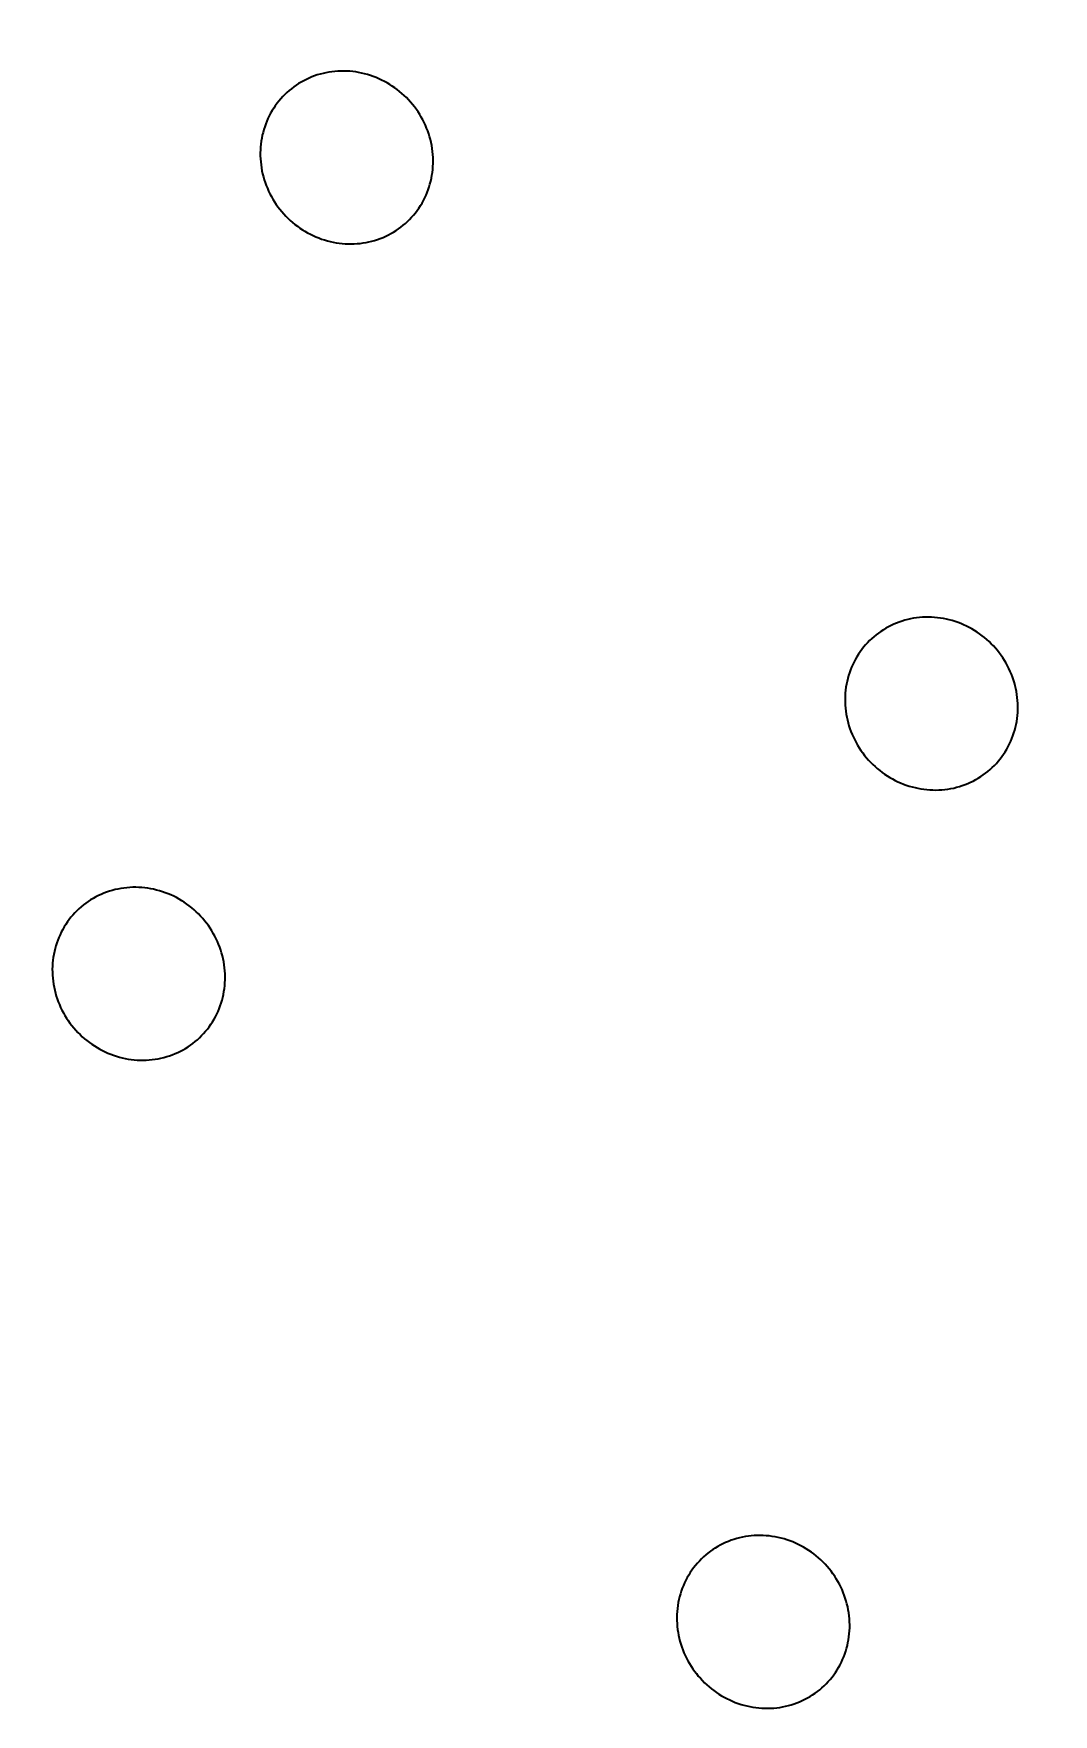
# Model space of a CAD drawing. Header units: millimetres. Extents: x 580 to 2065, y -13 to 1037.
# Drawn here: x 1179 to 1239.3, y 523 to 622.3 of the extents above; entities that cross this region are included whole.
import ezdxf

# ---------------------------------------------------------------- set-up
doc = ezdxf.new("R2010")
doc.units = ezdxf.units.MM
doc.header["$LTSCALE"] = 0.1
doc.layers.add('DEFAULT', color=7, linetype='Continuous')
doc.styles.add('ARIAL', font='arial_0.ttf')
doc.dimstyles.new('DIMENSION STYLE 01', dxfattribs={"dimtxt": 20, "dimasz": 20, "dimexe": 10, "dimexo": 0.5, "dimgap": 0.09, "dimtad": 1, "dimtoh": 1, "dimdec": 0, "dimzin": 0, "dimdsep": 46, "dimtxsty": 'ARIAL', "dimcen": 0.5, "dimadec": 1, "dimazin": 0, "dimtfac": 1, "dimtdec": 4, "dimtofl": 0, "dimtmove": 0, "dimatfit": 3, "dimfxl": 1, "dimtolj": 1, "dimtzin": 0, "dimarcsym": 0})

# ---------------------------------------------------------------- blocks, each defined once
blk = doc.blocks.new('*D142')
at = {"layer": 'DEFAULT', "color": 0, "lineweight": -2, "transparency": 16777216}
for p, q in [((973.843, 547.956), (973.843, 424.145)), ((1324.6, 548.188), (1324.6, 424.145)), ((993.843, 434.145), (1304.6, 434.145))]:
    blk.add_line(p, q, dxfattribs=at)
at = {"layer": 'DEFAULT', "color": 0, "transparency": 16777216}
for points in [[(993.843, 437.478), (993.843, 430.812), (973.843, 434.145)], [(1304.6, 437.478), (1304.6, 430.812), (1324.6, 434.145)]]:
    blk.add_solid(points, dxfattribs=at)
at = {"layer": 'Defpoints', "color": 0, "transparency": 16777216}
for p in [(1324.6, 548.688), (973.843, 548.456), (1324.6, 434.145)]:
    blk.add_point(p, dxfattribs=at)
at = {"layer": 'DEFAULT', "color": 0, "transparency": 16777216, "insert": (1149.222, 444.453), "char_height": 20, "attachment_point": 5, "style": 'ARIAL'}
blk.add_mtext('\\A1;350^M^J', dxfattribs=at)
blk = doc.blocks.new('*D144')
at = {"layer": 'DEFAULT', "color": 0, "lineweight": -2, "transparency": 16777216}
for p, q in [((1149.604, 726.736), (1373.552, 726.736)), ((1363.552, 706.736), (1363.552, 494.475)), ((1149.604, 474.475), (1373.552, 474.475))]:
    blk.add_line(p, q, dxfattribs=at)
at = {"layer": 'DEFAULT', "color": 0, "transparency": 16777216}
for points in [[(1360.218, 706.736), (1366.885, 706.736), (1363.552, 726.736)], [(1360.218, 494.475), (1366.885, 494.475), (1363.552, 474.475)]]:
    blk.add_solid(points, dxfattribs=at)
at = {"layer": 'Defpoints', "color": 0, "transparency": 16777216}
for p in [(1149.104, 726.736), (1149.104, 474.475), (1363.552, 474.475)]:
    blk.add_point(p, dxfattribs=at)
at = {"layer": 'DEFAULT', "color": 0, "transparency": 16777216, "insert": (1353.25, 600.606), "char_height": 20, "attachment_point": 5, "rotation": 90, "style": 'ARIAL'}
blk.add_mtext('\\A1;250^M^J', dxfattribs=at)

msp = doc.modelspace()

# ---------------------------------------------------------------- linework, layer by layer
at = {"layer": 'DEFAULT'}
for p, q in [((1197.186, 620.132, -2.509), (1197.009, 620.125, -2.47)), ((1197.363, 620.134, -2.547), (1197.186, 620.132, -2.509)), ((1197.541, 620.129, -2.583), (1197.363, 620.134, -2.547)), ((1194.408, 619.194, -1.72), (1194.27, 619.089, -1.669)), ((1194.55, 619.294, -1.772), (1194.408, 619.194, -1.72)), ((1194.696, 619.389, -1.823), (1194.55, 619.294, -1.772)), ((1194.845, 619.478, -1.874), (1194.696, 619.389, -1.823)), ((1194.998, 619.562, -1.924), (1194.845, 619.478, -1.874)), ((1195.153, 619.641, -1.973), (1194.998, 619.562, -1.924)), ((1195.311, 619.715, -2.023), (1195.153, 619.641, -1.973)), ((1195.472, 619.782, -2.071), (1195.311, 619.715, -2.023)), ((1195.636, 619.844, -2.119), (1195.472, 619.782, -2.071)), ((1195.802, 619.9, -2.166), (1195.636, 619.844, -2.119)), ((1195.969, 619.95, -2.212), (1195.802, 619.9, -2.166)), ((1196.139, 619.994, -2.258), (1195.969, 619.95, -2.212)), ((1196.311, 620.033, -2.302), (1196.139, 619.994, -2.258)), ((1196.484, 620.065, -2.345), (1196.311, 620.033, -2.302)), ((1196.658, 620.091, -2.388), (1196.484, 620.065, -2.345)), ((1196.833, 620.111, -2.429), (1196.658, 620.091, -2.388)), ((1197.009, 620.125, -2.47), (1196.833, 620.111, -2.429)), ((1197.718, 620.119, -2.619), (1197.541, 620.129, -2.583)), ((1197.895, 620.102, -2.653), (1197.718, 620.119, -2.619)), ((1198.072, 620.079, -2.685), (1197.895, 620.102, -2.653)), ((1198.248, 620.05, -2.717), (1198.072, 620.079, -2.685)), ((1198.423, 620.015, -2.746), (1198.248, 620.05, -2.717)), ((1198.597, 619.973, -2.775), (1198.423, 620.015, -2.746)), ((1198.77, 619.926, -2.801), (1198.597, 619.973, -2.775)), ((1198.942, 619.873, -2.826), (1198.77, 619.926, -2.801)), ((1199.112, 619.814, -2.85), (1198.942, 619.873, -2.826)), ((1199.279, 619.75, -2.872), (1199.112, 619.814, -2.85)), ((1199.445, 619.679, -2.892), (1199.279, 619.75, -2.872)), ((1199.609, 619.603, -2.911), (1199.445, 619.679, -2.892)), ((1199.77, 619.522, -2.927), (1199.609, 619.603, -2.911)), ((1199.928, 619.435, -2.943), (1199.77, 619.522, -2.927)), ((1200.083, 619.343, -2.956), (1199.928, 619.435, -2.943)), ((1200.236, 619.245, -2.968), (1200.083, 619.343, -2.956)), ((1200.385, 619.143, -2.977), (1200.236, 619.245, -2.968)), ((1200.53, 619.035, -2.986), (1200.385, 619.143, -2.977)), ((1193.421, 618.224, -1.305), (1193.318, 618.084, -1.254)), ((1193.528, 618.36, -1.357), (1193.421, 618.224, -1.305)), ((1193.641, 618.493, -1.409), (1193.528, 618.36, -1.357)), ((1193.758, 618.621, -1.461), (1193.641, 618.493, -1.409)), ((1193.879, 618.745, -1.513), (1193.758, 618.621, -1.461)), ((1194.005, 618.864, -1.565), (1193.879, 618.745, -1.513)), ((1194.136, 618.979, -1.617), (1194.005, 618.864, -1.565)), ((1194.27, 619.089, -1.669), (1194.136, 618.979, -1.617)), ((1200.672, 618.923, -2.992), (1200.53, 619.035, -2.986)), ((1200.811, 618.806, -2.996), (1200.672, 618.923, -2.992)), ((1200.945, 618.685, -2.999), (1200.811, 618.806, -2.996)), ((1201.075, 618.559, -3), (1200.945, 618.685, -2.999)), ((1201.201, 618.428, -2.999), (1201.075, 618.559, -3)), ((1201.323, 618.294, -2.996), (1201.201, 618.428, -2.999)), ((1201.44, 618.156, -2.992), (1201.323, 618.294, -2.996)), ((1201.552, 618.014, -2.986), (1201.44, 618.156, -2.992)), ((1192.814, 617.171, -0.953), (1192.749, 617.009, -0.905)), ((1192.884, 617.331, -1.002), (1192.814, 617.171, -0.953)), ((1192.96, 617.488, -1.051), (1192.884, 617.331, -1.002)), ((1193.042, 617.641, -1.101), (1192.96, 617.488, -1.051)), ((1193.128, 617.792, -1.152), (1193.042, 617.641, -1.101)), ((1193.221, 617.94, -1.203), (1193.128, 617.792, -1.152)), ((1193.318, 618.084, -1.254), (1193.221, 617.94, -1.203)), ((1201.66, 617.868, -2.977), (1201.552, 618.014, -2.986)), ((1201.762, 617.719, -2.968), (1201.66, 617.868, -2.977)), ((1201.86, 617.567, -2.956), (1201.762, 617.719, -2.968)), ((1201.952, 617.411, -2.943), (1201.86, 617.567, -2.956)), ((1202.039, 617.253, -2.927), (1201.952, 617.411, -2.943)), ((1202.12, 617.092, -2.911), (1202.039, 617.253, -2.927)), ((1192.513, 616.165, -0.676), (1192.484, 615.992, -0.633)), ((1192.548, 616.338, -0.72), (1192.513, 616.165, -0.676)), ((1192.59, 616.508, -0.765), (1192.548, 616.338, -0.72)), ((1192.637, 616.677, -0.811), (1192.59, 616.508, -0.765)), ((1192.69, 616.844, -0.858), (1192.637, 616.677, -0.811)), ((1192.749, 617.009, -0.905), (1192.69, 616.844, -0.858)), ((1202.196, 616.928, -2.892), (1202.12, 617.092, -2.911)), ((1202.267, 616.763, -2.872), (1202.196, 616.928, -2.892)), ((1202.331, 616.595, -2.85), (1202.267, 616.763, -2.872)), ((1202.39, 616.425, -2.826), (1202.331, 616.595, -2.85)), ((1202.443, 616.254, -2.801), (1202.39, 616.425, -2.826)), ((1202.49, 616.081, -2.775), (1202.443, 616.254, -2.801)), ((1192.433, 615.465, -0.511), (1192.429, 615.288, -0.472)), ((1192.429, 615.288, -0.472), (1192.43, 615.111, -0.435)), ((1192.444, 615.641, -0.55), (1192.433, 615.465, -0.511)), ((1192.461, 615.817, -0.591), (1192.444, 615.641, -0.55)), ((1192.484, 615.992, -0.633), (1192.461, 615.817, -0.591)), ((1202.532, 615.907, -2.746), (1202.49, 616.081, -2.775)), ((1202.567, 615.731, -2.717), (1202.532, 615.907, -2.746)), ((1202.596, 615.555, -2.685), (1202.567, 615.731, -2.717)), ((1202.619, 615.378, -2.653), (1202.596, 615.555, -2.685)), ((1202.636, 615.201, -2.619), (1202.619, 615.378, -2.653)), ((1202.646, 615.024, -2.583), (1202.636, 615.201, -2.619)), ((1192.43, 615.111, -0.435), (1192.438, 614.933, -0.399)), ((1192.438, 614.933, -0.399), (1192.452, 614.756, -0.364)), ((1192.452, 614.756, -0.364), (1192.472, 614.579, -0.331)), ((1192.472, 614.579, -0.331), (1192.498, 614.402, -0.299)), ((1192.498, 614.402, -0.299), (1192.53, 614.227, -0.268)), ((1192.53, 614.227, -0.268), (1192.568, 614.052, -0.239)), ((1202.608, 614.141, -2.388), (1202.628, 614.316, -2.429)), ((1202.628, 614.316, -2.429), (1202.642, 614.493, -2.47)), ((1202.642, 614.493, -2.47), (1202.649, 614.669, -2.509)), ((1202.651, 614.846, -2.547), (1202.646, 615.024, -2.583)), ((1202.649, 614.669, -2.509), (1202.651, 614.846, -2.547)), ((1192.568, 614.052, -0.239), (1192.612, 613.878, -0.212)), ((1192.612, 613.878, -0.212), (1192.662, 613.706, -0.186)), ((1192.662, 613.706, -0.186), (1192.718, 613.536, -0.162)), ((1192.718, 613.536, -0.162), (1192.78, 613.367, -0.139)), ((1192.78, 613.367, -0.139), (1192.848, 613.2, -0.118)), ((1192.848, 613.2, -0.118), (1192.921, 613.035, -0.099)), ((1202.361, 613.119, -2.119), (1202.417, 613.285, -2.166)), ((1202.417, 613.285, -2.166), (1202.467, 613.453, -2.212)), ((1202.467, 613.453, -2.212), (1202.511, 613.623, -2.258)), ((1202.511, 613.623, -2.258), (1202.55, 613.794, -2.302)), ((1202.55, 613.794, -2.302), (1202.582, 613.967, -2.345)), ((1202.582, 613.967, -2.345), (1202.608, 614.141, -2.388)), ((1192.921, 613.035, -0.099), (1192.999, 612.873, -0.081)), ((1192.999, 612.873, -0.081), (1193.084, 612.713, -0.065)), ((1193.084, 612.713, -0.065), (1193.173, 612.557, -0.051)), ((1193.173, 612.557, -0.051), (1193.268, 612.403, -0.038)), ((1193.268, 612.403, -0.038), (1193.368, 612.252, -0.027)), ((1193.368, 612.252, -0.027), (1193.473, 612.104, -0.018)), ((1201.906, 612.179, -1.823), (1201.995, 612.329, -1.874)), ((1201.995, 612.329, -1.874), (1202.08, 612.481, -1.924)), ((1202.08, 612.481, -1.924), (1202.158, 612.636, -1.973)), ((1202.158, 612.636, -1.973), (1202.232, 612.795, -2.023)), ((1202.232, 612.795, -2.023), (1202.299, 612.956, -2.071)), ((1202.299, 612.956, -2.071), (1202.361, 613.119, -2.119)), ((1193.473, 612.104, -0.018), (1193.583, 611.961, -0.011)), ((1193.583, 611.961, -0.011), (1193.698, 611.82, -0.006)), ((1193.698, 611.82, -0.006), (1193.817, 611.684, -0.002)), ((1193.817, 611.684, -0.002), (1193.941, 611.552, 0)), ((1193.941, 611.552, 0), (1194.069, 611.424, 0)), ((1194.069, 611.424, 0), (1194.201, 611.3, -0.002)), ((1194.201, 611.3, -0.002), (1194.338, 611.181, -0.006)), ((1201.01, 611.124, -1.409), (1201.138, 611.241, -1.461)), ((1201.138, 611.241, -1.461), (1201.262, 611.363, -1.513)), ((1201.262, 611.363, -1.513), (1201.381, 611.489, -1.565)), ((1201.381, 611.489, -1.565), (1201.496, 611.619, -1.617)), ((1201.496, 611.619, -1.617), (1201.606, 611.753, -1.669)), ((1201.606, 611.753, -1.669), (1201.711, 611.892, -1.72)), ((1201.711, 611.892, -1.72), (1201.811, 612.034, -1.772)), ((1201.811, 612.034, -1.772), (1201.906, 612.179, -1.823)), ((1194.338, 611.181, -0.006), (1194.478, 611.066, -0.011)), ((1194.478, 611.066, -0.011), (1194.622, 610.956, -0.018)), ((1194.622, 610.956, -0.018), (1194.769, 610.851, -0.027)), ((1194.769, 610.851, -0.027), (1194.92, 610.751, -0.038)), ((1194.92, 610.751, -0.038), (1195.074, 610.656, -0.051)), ((1195.074, 610.656, -0.051), (1195.231, 610.567, -0.065)), ((1195.231, 610.567, -0.065), (1195.39, 610.482, -0.081)), ((1195.39, 610.482, -0.081), (1195.553, 610.404, -0.099)), ((1195.553, 610.404, -0.099), (1195.717, 610.33, -0.118)), ((1195.717, 610.33, -0.118), (1195.884, 610.263, -0.139)), ((1195.884, 610.263, -0.139), (1196.053, 610.201, -0.162)), ((1196.053, 610.201, -0.162), (1196.223, 610.145, -0.186)), ((1199.361, 610.173, -0.858), (1199.526, 610.232, -0.905)), ((1199.526, 610.232, -0.905), (1199.688, 610.297, -0.953)), ((1199.688, 610.297, -0.953), (1199.848, 610.367, -1.002)), ((1199.848, 610.367, -1.002), (1200.005, 610.443, -1.051)), ((1200.005, 610.443, -1.051), (1200.159, 610.525, -1.101)), ((1200.159, 610.525, -1.101), (1200.309, 610.612, -1.152)), ((1200.309, 610.612, -1.152), (1200.457, 610.704, -1.203)), ((1200.457, 610.704, -1.203), (1200.601, 610.801, -1.254)), ((1200.601, 610.801, -1.254), (1200.741, 610.904, -1.305)), ((1200.741, 610.904, -1.305), (1200.877, 611.012, -1.357)), ((1200.877, 611.012, -1.357), (1201.01, 611.124, -1.409)), ((1196.223, 610.145, -0.186), (1196.396, 610.095, -0.212)), ((1196.396, 610.095, -0.212), (1196.569, 610.051, -0.239)), ((1196.569, 610.051, -0.239), (1196.744, 610.013, -0.268)), ((1196.744, 610.013, -0.268), (1196.92, 609.981, -0.299)), ((1196.92, 609.981, -0.299), (1197.096, 609.955, -0.331)), ((1197.096, 609.955, -0.331), (1197.273, 609.935, -0.364)), ((1197.273, 609.935, -0.364), (1197.45, 609.921, -0.399)), ((1197.45, 609.921, -0.399), (1197.628, 609.913, -0.435)), ((1197.628, 609.913, -0.435), (1197.805, 609.912, -0.472)), ((1197.805, 609.912, -0.472), (1197.982, 609.916, -0.511)), ((1197.982, 609.916, -0.511), (1198.159, 609.927, -0.55)), ((1198.159, 609.927, -0.55), (1198.334, 609.944, -0.591)), ((1198.334, 609.944, -0.591), (1198.509, 609.967, -0.633)), ((1198.509, 609.967, -0.633), (1198.683, 609.996, -0.676)), ((1198.683, 609.996, -0.676), (1198.855, 610.032, -0.72)), ((1198.855, 610.032, -0.72), (1199.026, 610.073, -0.765)), ((1199.026, 610.073, -0.765), (1199.194, 610.12, -0.811)), ((1199.194, 610.12, -0.811), (1199.361, 610.173, -0.858)), ((1229.743, 587.351, -1.973), (1229.587, 587.272, -1.924)), ((1229.901, 587.424, -2.023), (1229.743, 587.351, -1.973)), ((1230.062, 587.492, -2.071), (1229.901, 587.424, -2.023)), ((1230.225, 587.554, -2.119), (1230.062, 587.492, -2.071)), ((1230.391, 587.61, -2.166), (1230.225, 587.554, -2.119)), ((1230.559, 587.66, -2.212), (1230.391, 587.61, -2.166)), ((1230.729, 587.704, -2.258), (1230.559, 587.66, -2.212)), ((1230.9, 587.742, -2.302), (1230.729, 587.704, -2.258)), ((1231.073, 587.775, -2.345), (1230.9, 587.742, -2.302)), ((1231.247, 587.801, -2.388), (1231.073, 587.775, -2.345)), ((1231.423, 587.821, -2.429), (1231.247, 587.801, -2.388)), ((1231.599, 587.835, -2.47), (1231.423, 587.821, -2.429)), ((1231.775, 587.842, -2.509), (1231.599, 587.835, -2.47)), ((1231.953, 587.844, -2.547), (1231.775, 587.842, -2.509)), ((1232.13, 587.839, -2.583), (1231.953, 587.844, -2.547)), ((1232.307, 587.829, -2.619), (1232.13, 587.839, -2.583)), ((1232.485, 587.812, -2.653), (1232.307, 587.829, -2.619)), ((1232.661, 587.789, -2.685), (1232.485, 587.812, -2.653)), ((1232.838, 587.76, -2.717), (1232.661, 587.789, -2.685)), ((1233.013, 587.724, -2.746), (1232.838, 587.76, -2.717)), ((1233.187, 587.683, -2.775), (1233.013, 587.724, -2.746)), ((1233.36, 587.636, -2.801), (1233.187, 587.683, -2.775)), ((1233.531, 587.583, -2.826), (1233.36, 587.636, -2.801)), ((1233.701, 587.524, -2.85), (1233.531, 587.583, -2.826)), ((1233.869, 587.46, -2.872), (1233.701, 587.524, -2.85)), ((1234.035, 587.389, -2.892), (1233.869, 587.46, -2.872)), ((1234.198, 587.313, -2.911), (1234.035, 587.389, -2.892)), ((1228.469, 586.454, -1.513), (1228.347, 586.331, -1.461)), ((1228.595, 586.574, -1.565), (1228.469, 586.454, -1.513)), ((1228.725, 586.689, -1.617), (1228.595, 586.574, -1.565)), ((1228.86, 586.798, -1.669), (1228.725, 586.689, -1.617)), ((1228.998, 586.904, -1.72), (1228.86, 586.798, -1.669)), ((1229.14, 587.004, -1.772), (1228.998, 586.904, -1.72)), ((1229.286, 587.098, -1.823), (1229.14, 587.004, -1.772)), ((1229.435, 587.188, -1.874), (1229.286, 587.098, -1.823)), ((1229.587, 587.272, -1.924), (1229.435, 587.188, -1.874)), ((1234.359, 587.232, -2.927), (1234.198, 587.313, -2.911)), ((1234.517, 587.145, -2.943), (1234.359, 587.232, -2.927)), ((1234.673, 587.053, -2.956), (1234.517, 587.145, -2.943)), ((1234.825, 586.955, -2.968), (1234.673, 587.053, -2.956)), ((1234.974, 586.853, -2.977), (1234.825, 586.955, -2.968)), ((1235.12, 586.745, -2.986), (1234.974, 586.853, -2.977)), ((1235.262, 586.633, -2.992), (1235.12, 586.745, -2.986)), ((1235.4, 586.516, -2.996), (1235.262, 586.633, -2.992)), ((1235.535, 586.394, -2.999), (1235.4, 586.516, -2.996)), ((1235.665, 586.268, -3), (1235.535, 586.394, -2.999)), ((1227.631, 585.351, -1.101), (1227.55, 585.197, -1.051)), ((1227.718, 585.502, -1.152), (1227.631, 585.351, -1.101)), ((1227.81, 585.65, -1.203), (1227.718, 585.502, -1.152)), ((1227.908, 585.793, -1.254), (1227.81, 585.65, -1.203)), ((1228.01, 585.934, -1.305), (1227.908, 585.793, -1.254)), ((1228.118, 586.07, -1.357), (1228.01, 585.934, -1.305)), ((1228.23, 586.202, -1.409), (1228.118, 586.07, -1.357)), ((1228.347, 586.331, -1.461), (1228.23, 586.202, -1.409)), ((1235.791, 586.138, -2.999), (1235.665, 586.268, -3)), ((1235.912, 586.004, -2.996), (1235.791, 586.138, -2.999)), ((1236.029, 585.866, -2.992), (1235.912, 586.004, -2.996)), ((1236.142, 585.724, -2.986), (1236.029, 585.866, -2.992)), ((1236.249, 585.578, -2.977), (1236.142, 585.724, -2.986)), ((1236.352, 585.429, -2.968), (1236.249, 585.578, -2.977)), ((1236.449, 585.276, -2.956), (1236.352, 585.429, -2.968)), ((1227.226, 584.387, -0.811), (1227.179, 584.218, -0.765)), ((1227.28, 584.554, -0.858), (1227.226, 584.387, -0.811)), ((1227.338, 584.719, -0.905), (1227.28, 584.554, -0.858)), ((1227.403, 584.881, -0.953), (1227.338, 584.719, -0.905)), ((1227.474, 585.041, -1.002), (1227.403, 584.881, -0.953)), ((1227.55, 585.197, -1.051), (1227.474, 585.041, -1.002)), ((1236.541, 585.121, -2.943), (1236.449, 585.276, -2.956)), ((1236.628, 584.963, -2.927), (1236.541, 585.121, -2.943)), ((1236.71, 584.802, -2.911), (1236.628, 584.963, -2.927)), ((1236.786, 584.638, -2.892), (1236.71, 584.802, -2.911)), ((1236.856, 584.473, -2.872), (1236.786, 584.638, -2.892)), ((1236.921, 584.305, -2.85), (1236.856, 584.473, -2.872)), ((1227.051, 583.527, -0.591), (1227.034, 583.351, -0.55)), ((1227.074, 583.702, -0.633), (1227.051, 583.527, -0.591)), ((1227.103, 583.875, -0.676), (1227.074, 583.702, -0.633)), ((1227.138, 584.048, -0.72), (1227.103, 583.875, -0.676)), ((1227.179, 584.218, -0.765), (1227.138, 584.048, -0.72)), ((1236.98, 584.135, -2.826), (1236.921, 584.305, -2.85)), ((1237.033, 583.964, -2.801), (1236.98, 584.135, -2.826)), ((1237.08, 583.791, -2.775), (1237.033, 583.964, -2.801)), ((1237.121, 583.616, -2.746), (1237.08, 583.791, -2.775)), ((1237.156, 583.441, -2.717), (1237.121, 583.616, -2.746)), ((1237.185, 583.265, -2.685), (1237.156, 583.441, -2.717)), ((1227.023, 583.175, -0.511), (1227.018, 582.998, -0.472)), ((1227.018, 582.998, -0.472), (1227.02, 582.82, -0.435)), ((1227.02, 582.82, -0.435), (1227.027, 582.643, -0.399)), ((1227.034, 583.351, -0.55), (1227.023, 583.175, -0.511)), ((1227.027, 582.643, -0.399), (1227.041, 582.466, -0.364)), ((1227.041, 582.466, -0.364), (1227.061, 582.289, -0.331)), ((1237.208, 583.088, -2.653), (1237.185, 583.265, -2.685)), ((1237.225, 582.911, -2.619), (1237.208, 583.088, -2.653)), ((1237.236, 582.734, -2.583), (1237.225, 582.911, -2.619)), ((1237.231, 582.202, -2.47), (1237.239, 582.379, -2.509)), ((1237.241, 582.556, -2.547), (1237.236, 582.734, -2.583)), ((1237.239, 582.379, -2.509), (1237.241, 582.556, -2.547)), ((1227.061, 582.289, -0.331), (1227.087, 582.112, -0.299)), ((1227.087, 582.112, -0.299), (1227.119, 581.937, -0.268)), ((1227.119, 581.937, -0.268), (1227.158, 581.762, -0.239)), ((1227.158, 581.762, -0.239), (1227.202, 581.588, -0.212)), ((1227.202, 581.588, -0.212), (1227.252, 581.416, -0.186)), ((1227.252, 581.416, -0.186), (1227.308, 581.245, -0.162)), ((1237.101, 581.332, -2.258), (1237.139, 581.504, -2.302)), ((1237.139, 581.504, -2.302), (1237.171, 581.677, -2.345)), ((1237.171, 581.677, -2.345), (1237.197, 581.851, -2.388)), ((1237.197, 581.851, -2.388), (1237.217, 582.026, -2.429)), ((1237.217, 582.026, -2.429), (1237.231, 582.202, -2.47)), ((1227.308, 581.245, -0.162), (1227.37, 581.077, -0.139)), ((1227.37, 581.077, -0.139), (1227.437, 580.91, -0.118)), ((1227.437, 580.91, -0.118), (1227.51, 580.745, -0.099)), ((1227.51, 580.745, -0.099), (1227.589, 580.583, -0.081)), ((1227.589, 580.583, -0.081), (1227.673, 580.423, -0.065)), ((1227.673, 580.423, -0.065), (1227.763, 580.266, -0.051)), ((1236.748, 580.346, -1.973), (1236.821, 580.504, -2.023)), ((1236.821, 580.504, -2.023), (1236.889, 580.665, -2.071)), ((1236.889, 580.665, -2.071), (1236.951, 580.829, -2.119)), ((1236.951, 580.829, -2.119), (1237.007, 580.995, -2.166)), ((1237.007, 580.995, -2.166), (1237.057, 581.163, -2.212)), ((1237.057, 581.163, -2.212), (1237.101, 581.332, -2.258)), ((1227.763, 580.266, -0.051), (1227.858, 580.112, -0.038)), ((1227.858, 580.112, -0.038), (1227.958, 579.962, -0.027)), ((1227.958, 579.962, -0.027), (1228.063, 579.814, -0.018)), ((1228.063, 579.814, -0.018), (1228.173, 579.67, -0.011)), ((1228.173, 579.67, -0.011), (1228.287, 579.53, -0.006)), ((1228.287, 579.53, -0.006), (1228.407, 579.394, -0.002)), ((1228.407, 579.394, -0.002), (1228.53, 579.262, 0)), ((1236.085, 579.329, -1.617), (1236.195, 579.463, -1.669)), ((1236.195, 579.463, -1.669), (1236.3, 579.601, -1.72)), ((1236.3, 579.601, -1.72), (1236.4, 579.744, -1.772)), ((1236.4, 579.744, -1.772), (1236.495, 579.889, -1.823)), ((1236.495, 579.889, -1.823), (1236.585, 580.038, -1.874)), ((1236.585, 580.038, -1.874), (1236.669, 580.191, -1.924)), ((1236.669, 580.191, -1.924), (1236.748, 580.346, -1.973)), ((1228.53, 579.262, 0), (1228.659, 579.133, 0)), ((1228.659, 579.133, 0), (1228.791, 579.01, -0.002)), ((1228.791, 579.01, -0.002), (1228.927, 578.89, -0.006)), ((1228.927, 578.89, -0.006), (1229.067, 578.776, -0.011)), ((1229.067, 578.776, -0.011), (1229.211, 578.666, -0.018)), ((1229.211, 578.666, -0.018), (1229.359, 578.561, -0.027)), ((1229.359, 578.561, -0.027), (1229.509, 578.461, -0.038)), ((1229.509, 578.461, -0.038), (1229.663, 578.366, -0.051)), ((1234.899, 578.322, -1.152), (1235.047, 578.414, -1.203)), ((1235.047, 578.414, -1.203), (1235.19, 578.511, -1.254)), ((1235.19, 578.511, -1.254), (1235.331, 578.614, -1.305)), ((1235.331, 578.614, -1.305), (1235.467, 578.721, -1.357)), ((1235.467, 578.721, -1.357), (1235.599, 578.834, -1.409)), ((1235.599, 578.834, -1.409), (1235.728, 578.951, -1.461)), ((1235.728, 578.951, -1.461), (1235.851, 579.072, -1.513)), ((1235.851, 579.072, -1.513), (1235.971, 579.198, -1.565)), ((1235.971, 579.198, -1.565), (1236.085, 579.329, -1.617)), ((1229.663, 578.366, -0.051), (1229.82, 578.276, -0.065)), ((1229.82, 578.276, -0.065), (1229.98, 578.192, -0.081)), ((1229.98, 578.192, -0.081), (1230.142, 578.114, -0.099)), ((1230.142, 578.114, -0.099), (1230.307, 578.04, -0.118)), ((1230.307, 578.04, -0.118), (1230.474, 577.973, -0.139)), ((1230.474, 577.973, -0.139), (1230.642, 577.911, -0.162)), ((1230.642, 577.911, -0.162), (1230.813, 577.855, -0.186)), ((1230.813, 577.855, -0.186), (1230.985, 577.805, -0.212)), ((1230.985, 577.805, -0.212), (1231.159, 577.761, -0.239)), ((1231.159, 577.761, -0.239), (1231.334, 577.723, -0.268)), ((1231.334, 577.723, -0.268), (1231.509, 577.691, -0.299)), ((1231.509, 577.691, -0.299), (1231.686, 577.665, -0.331)), ((1231.686, 577.665, -0.331), (1231.863, 577.645, -0.364)), ((1231.863, 577.645, -0.364), (1232.04, 577.631, -0.399)), ((1232.04, 577.631, -0.399), (1232.217, 577.623, -0.435)), ((1232.217, 577.623, -0.435), (1232.395, 577.622, -0.472)), ((1232.395, 577.622, -0.472), (1232.572, 577.626, -0.511)), ((1232.572, 577.626, -0.511), (1232.748, 577.637, -0.55)), ((1232.748, 577.637, -0.55), (1232.924, 577.654, -0.591)), ((1232.924, 577.654, -0.591), (1233.099, 577.677, -0.633)), ((1233.099, 577.677, -0.633), (1233.272, 577.706, -0.676)), ((1233.272, 577.706, -0.676), (1233.445, 577.741, -0.72)), ((1233.445, 577.741, -0.72), (1233.615, 577.783, -0.765)), ((1233.615, 577.783, -0.765), (1233.784, 577.83, -0.811)), ((1233.784, 577.83, -0.811), (1233.951, 577.883, -0.858)), ((1233.951, 577.883, -0.858), (1234.116, 577.942, -0.905)), ((1234.116, 577.942, -0.905), (1234.278, 578.007, -0.953)), ((1234.278, 578.007, -0.953), (1234.437, 578.077, -1.002)), ((1234.437, 578.077, -1.002), (1234.594, 578.153, -1.051)), ((1234.594, 578.153, -1.051), (1234.748, 578.235, -1.101)), ((1234.748, 578.235, -1.101), (1234.899, 578.322, -1.152)), ((1183.01, 571.451, -0.523), (1182.852, 571.377, -0.473)), ((1183.171, 571.518, -0.571), (1183.01, 571.451, -0.523)), ((1183.335, 571.58, -0.619), (1183.171, 571.518, -0.571)), ((1183.501, 571.636, -0.666), (1183.335, 571.58, -0.619)), ((1183.669, 571.686, -0.712), (1183.501, 571.636, -0.666)), ((1183.838, 571.73, -0.758), (1183.669, 571.686, -0.712)), ((1184.01, 571.769, -0.802), (1183.838, 571.73, -0.758)), ((1184.183, 571.801, -0.845), (1184.01, 571.769, -0.802)), ((1184.357, 571.827, -0.888), (1184.183, 571.801, -0.845)), ((1184.532, 571.847, -0.929), (1184.357, 571.827, -0.888)), ((1184.708, 571.861, -0.97), (1184.532, 571.847, -0.929)), ((1184.885, 571.869, -1.009), (1184.708, 571.861, -0.97)), ((1185.062, 571.87, -1.047), (1184.885, 571.869, -1.009)), ((1185.24, 571.866, -1.083), (1185.062, 571.87, -1.047)), ((1185.417, 571.855, -1.119), (1185.24, 571.866, -1.083)), ((1185.594, 571.838, -1.153), (1185.417, 571.855, -1.119)), ((1185.771, 571.815, -1.185), (1185.594, 571.838, -1.153)), ((1185.947, 571.786, -1.217), (1185.771, 571.815, -1.185)), ((1186.122, 571.751, -1.246), (1185.947, 571.786, -1.217)), ((1186.297, 571.71, -1.275), (1186.122, 571.751, -1.246)), ((1186.469, 571.662, -1.301), (1186.297, 571.71, -1.275)), ((1186.641, 571.609, -1.326), (1186.469, 571.662, -1.301)), ((1186.811, 571.551, -1.35), (1186.641, 571.609, -1.326)), ((1186.979, 571.486, -1.372), (1186.811, 571.551, -1.35)), ((1187.144, 571.416, -1.392), (1186.979, 571.486, -1.372)), ((1181.578, 570.481, -0.013), (1181.457, 570.357, 0.039)), ((1181.704, 570.6, -0.065), (1181.578, 570.481, -0.013)), ((1181.835, 570.715, -0.117), (1181.704, 570.6, -0.065)), ((1181.969, 570.825, -0.169), (1181.835, 570.715, -0.117)), ((1182.107, 570.93, -0.22), (1181.969, 570.825, -0.169)), ((1182.249, 571.03, -0.272), (1182.107, 570.93, -0.22)), ((1182.395, 571.125, -0.323), (1182.249, 571.03, -0.272)), ((1182.544, 571.214, -0.374), (1182.395, 571.125, -0.323)), ((1182.697, 571.299, -0.424), (1182.544, 571.214, -0.374)), ((1182.852, 571.377, -0.473), (1182.697, 571.299, -0.424)), ((1187.308, 571.34, -1.411), (1187.144, 571.416, -1.392)), ((1187.469, 571.258, -1.427), (1187.308, 571.34, -1.411)), ((1187.627, 571.171, -1.443), (1187.469, 571.258, -1.427)), ((1187.782, 571.079, -1.456), (1187.627, 571.171, -1.443)), ((1187.935, 570.982, -1.468), (1187.782, 571.079, -1.456)), ((1188.084, 570.879, -1.477), (1187.935, 570.982, -1.468)), ((1188.23, 570.772, -1.486), (1188.084, 570.879, -1.477)), ((1188.372, 570.659, -1.492), (1188.23, 570.772, -1.486)), ((1188.51, 570.542, -1.496), (1188.372, 570.659, -1.492)), ((1188.644, 570.421, -1.499), (1188.51, 570.542, -1.496)), ((1180.828, 569.528, 0.348), (1180.741, 569.378, 0.399)), ((1180.92, 569.676, 0.297), (1180.828, 569.528, 0.348)), ((1181.017, 569.82, 0.246), (1180.92, 569.676, 0.297)), ((1181.12, 569.96, 0.195), (1181.017, 569.82, 0.246)), ((1181.227, 570.096, 0.143), (1181.12, 569.96, 0.195)), ((1181.34, 570.229, 0.091), (1181.227, 570.096, 0.143)), ((1181.457, 570.357, 0.039), (1181.34, 570.229, 0.091)), ((1188.774, 570.295, -1.5), (1188.644, 570.421, -1.499)), ((1188.9, 570.164, -1.499), (1188.774, 570.295, -1.5)), ((1189.022, 570.03, -1.496), (1188.9, 570.164, -1.499)), ((1189.139, 569.892, -1.492), (1189.022, 570.03, -1.496)), ((1189.251, 569.75, -1.486), (1189.139, 569.892, -1.492)), ((1189.359, 569.604, -1.477), (1189.251, 569.75, -1.486)), ((1189.461, 569.455, -1.468), (1189.359, 569.604, -1.477)), ((1189.559, 569.303, -1.456), (1189.461, 569.455, -1.468)), ((1180.389, 568.58, 0.642), (1180.336, 568.413, 0.689)), ((1180.448, 568.745, 0.595), (1180.389, 568.58, 0.642)), ((1180.513, 568.907, 0.547), (1180.448, 568.745, 0.595)), ((1180.583, 569.067, 0.498), (1180.513, 568.907, 0.547)), ((1180.659, 569.224, 0.449), (1180.583, 569.067, 0.498)), ((1180.741, 569.378, 0.399), (1180.659, 569.224, 0.449)), ((1189.651, 569.147, -1.443), (1189.559, 569.303, -1.456)), ((1189.738, 568.989, -1.427), (1189.651, 569.147, -1.443)), ((1189.819, 568.828, -1.411), (1189.738, 568.989, -1.427)), ((1189.895, 568.665, -1.392), (1189.819, 568.828, -1.411)), ((1189.966, 568.499, -1.372), (1189.895, 568.665, -1.392)), ((1190.03, 568.331, -1.35), (1189.966, 568.499, -1.372)), ((1180.16, 567.553, 0.909), (1180.143, 567.378, 0.95)), ((1180.183, 567.728, 0.867), (1180.16, 567.553, 0.909)), ((1180.212, 567.902, 0.824), (1180.183, 567.728, 0.867)), ((1180.248, 568.074, 0.78), (1180.212, 567.902, 0.824)), ((1180.289, 568.244, 0.735), (1180.248, 568.074, 0.78)), ((1180.336, 568.413, 0.689), (1180.289, 568.244, 0.735)), ((1190.089, 568.161, -1.326), (1190.03, 568.331, -1.35)), ((1190.142, 567.99, -1.301), (1190.089, 568.161, -1.326)), ((1190.189, 567.817, -1.275), (1190.142, 567.99, -1.301)), ((1190.231, 567.643, -1.246), (1190.189, 567.817, -1.275)), ((1190.266, 567.467, -1.217), (1190.231, 567.643, -1.246)), ((1190.295, 567.291, -1.185), (1190.266, 567.467, -1.217)), ((1180.132, 567.201, 0.989), (1180.128, 567.024, 1.028)), ((1180.128, 567.024, 1.028), (1180.129, 566.847, 1.065)), ((1180.129, 566.847, 1.065), (1180.137, 566.669, 1.101)), ((1180.143, 567.378, 0.95), (1180.132, 567.201, 0.989)), ((1180.137, 566.669, 1.101), (1180.151, 566.492, 1.136)), ((1180.151, 566.492, 1.136), (1180.171, 566.315, 1.169)), ((1190.318, 567.115, -1.153), (1190.295, 567.291, -1.185)), ((1190.335, 566.937, -1.119), (1190.318, 567.115, -1.153)), ((1190.346, 566.76, -1.083), (1190.335, 566.937, -1.119)), ((1190.35, 566.583, -1.047), (1190.346, 566.76, -1.083)), ((1190.349, 566.405, -1.009), (1190.35, 566.583, -1.047)), ((1180.171, 566.315, 1.169), (1180.197, 566.139, 1.201)), ((1180.197, 566.139, 1.201), (1180.229, 565.963, 1.232)), ((1180.229, 565.963, 1.232), (1180.267, 565.788, 1.261)), ((1180.267, 565.788, 1.261), (1180.311, 565.615, 1.288)), ((1180.311, 565.615, 1.288), (1180.361, 565.442, 1.314)), ((1190.21, 565.359, -0.758), (1190.249, 565.53, -0.802)), ((1190.249, 565.53, -0.802), (1190.281, 565.703, -0.845)), ((1190.281, 565.703, -0.845), (1190.307, 565.877, -0.888)), ((1190.307, 565.877, -0.888), (1190.327, 566.053, -0.929)), ((1190.327, 566.053, -0.929), (1190.341, 566.229, -0.97)), ((1190.341, 566.229, -0.97), (1190.349, 566.405, -1.009)), ((1180.361, 565.442, 1.314), (1180.417, 565.272, 1.338)), ((1180.417, 565.272, 1.338), (1180.479, 565.103, 1.361)), ((1180.479, 565.103, 1.361), (1180.547, 564.936, 1.382)), ((1180.547, 564.936, 1.382), (1180.62, 564.771, 1.401)), ((1180.62, 564.771, 1.401), (1180.699, 564.609, 1.419)), ((1180.699, 564.609, 1.419), (1180.783, 564.45, 1.435)), ((1189.858, 564.372, -0.473), (1189.931, 564.531, -0.523)), ((1189.931, 564.531, -0.523), (1189.998, 564.692, -0.571)), ((1189.998, 564.692, -0.571), (1190.06, 564.855, -0.619)), ((1190.06, 564.855, -0.619), (1190.116, 565.021, -0.666)), ((1190.116, 565.021, -0.666), (1190.166, 565.189, -0.712)), ((1190.166, 565.189, -0.712), (1190.21, 565.359, -0.758)), ((1180.783, 564.45, 1.435), (1180.872, 564.293, 1.449)), ((1180.872, 564.293, 1.449), (1180.967, 564.139, 1.462)), ((1180.967, 564.139, 1.462), (1181.067, 563.988, 1.473)), ((1181.067, 563.988, 1.473), (1181.172, 563.841, 1.482)), ((1181.172, 563.841, 1.482), (1181.282, 563.697, 1.489)), ((1181.282, 563.697, 1.489), (1181.397, 563.557, 1.494)), ((1181.397, 563.557, 1.494), (1181.516, 563.42, 1.498)), ((1189.195, 563.355, -0.117), (1189.305, 563.489, -0.169)), ((1189.305, 563.489, -0.169), (1189.41, 563.628, -0.22)), ((1189.41, 563.628, -0.22), (1189.51, 563.77, -0.272)), ((1189.51, 563.77, -0.272), (1189.605, 563.916, -0.323)), ((1189.605, 563.916, -0.323), (1189.694, 564.065, -0.374)), ((1189.694, 564.065, -0.374), (1189.779, 564.217, -0.424)), ((1189.779, 564.217, -0.424), (1189.858, 564.372, -0.473)), ((1181.516, 563.42, 1.498), (1181.64, 563.288, 1.5)), ((1181.64, 563.288, 1.5), (1181.768, 563.16, 1.5)), ((1181.768, 563.16, 1.5), (1181.9, 563.036, 1.498)), ((1181.9, 563.036, 1.498), (1182.037, 562.917, 1.494)), ((1182.037, 562.917, 1.494), (1182.177, 562.802, 1.489)), ((1182.177, 562.802, 1.489), (1182.321, 562.692, 1.482)), ((1182.321, 562.692, 1.482), (1182.468, 562.587, 1.473)), ((1182.468, 562.587, 1.473), (1182.619, 562.487, 1.462)), ((1188.156, 562.44, 0.297), (1188.3, 562.538, 0.246)), ((1188.3, 562.538, 0.246), (1188.44, 562.64, 0.195)), ((1188.44, 562.64, 0.195), (1188.577, 562.748, 0.143)), ((1188.577, 562.748, 0.143), (1188.709, 562.86, 0.091)), ((1188.709, 562.86, 0.091), (1188.837, 562.977, 0.039)), ((1188.837, 562.977, 0.039), (1188.961, 563.099, -0.013)), ((1188.961, 563.099, -0.013), (1189.08, 563.225, -0.065)), ((1189.08, 563.225, -0.065), (1189.195, 563.355, -0.117)), ((1182.619, 562.487, 1.462), (1182.773, 562.392, 1.449)), ((1182.773, 562.392, 1.449), (1182.93, 562.303, 1.435)), ((1182.93, 562.303, 1.435), (1183.089, 562.219, 1.419)), ((1183.089, 562.219, 1.419), (1183.252, 562.14, 1.401)), ((1183.252, 562.14, 1.401), (1183.416, 562.067, 1.382)), ((1183.416, 562.067, 1.382), (1183.583, 561.999, 1.361)), ((1183.583, 561.999, 1.361), (1183.752, 561.937, 1.338)), ((1183.752, 561.937, 1.338), (1183.923, 561.881, 1.314)), ((1183.923, 561.881, 1.314), (1184.095, 561.831, 1.288)), ((1184.095, 561.831, 1.288), (1184.268, 561.787, 1.261)), ((1184.268, 561.787, 1.261), (1184.443, 561.749, 1.232)), ((1184.443, 561.749, 1.232), (1184.619, 561.717, 1.201)), ((1184.619, 561.717, 1.201), (1184.795, 561.691, 1.169)), ((1184.795, 561.691, 1.169), (1184.972, 561.671, 1.136)), ((1184.972, 561.671, 1.136), (1185.15, 561.657, 1.101)), ((1185.15, 561.657, 1.101), (1185.327, 561.649, 1.065)), ((1185.327, 561.649, 1.065), (1185.504, 561.648, 1.028)), ((1185.504, 561.648, 1.028), (1185.681, 561.653, 0.989)), ((1185.681, 561.653, 0.989), (1185.858, 561.663, 0.95)), ((1185.858, 561.663, 0.95), (1186.034, 561.68, 0.909)), ((1186.034, 561.68, 0.909), (1186.208, 561.703, 0.867)), ((1186.208, 561.703, 0.867), (1186.382, 561.733, 0.824)), ((1186.382, 561.733, 0.824), (1186.554, 561.768, 0.78)), ((1186.554, 561.768, 0.78), (1186.725, 561.809, 0.735)), ((1186.725, 561.809, 0.735), (1186.894, 561.856, 0.689)), ((1186.894, 561.856, 0.689), (1187.06, 561.909, 0.642)), ((1187.06, 561.909, 0.642), (1187.225, 561.968, 0.595)), ((1187.225, 561.968, 0.595), (1187.387, 562.033, 0.547)), ((1187.387, 562.033, 0.547), (1187.547, 562.103, 0.498)), ((1187.547, 562.103, 0.498), (1187.704, 562.179, 0.449)), ((1187.704, 562.179, 0.449), (1187.858, 562.261, 0.399)), ((1187.858, 562.261, 0.399), (1188.009, 562.348, 0.348)), ((1188.009, 562.348, 0.348), (1188.156, 562.44, 0.297)), ((1219.193, 532.708, -0.272), (1219.051, 532.608, -0.22)), ((1219.338, 532.803, -0.323), (1219.193, 532.708, -0.272)), ((1219.488, 532.893, -0.374), (1219.338, 532.803, -0.323)), ((1219.64, 532.977, -0.424), (1219.488, 532.893, -0.374)), ((1219.795, 533.056, -0.473), (1219.64, 532.977, -0.424)), ((1219.954, 533.129, -0.523), (1219.795, 533.056, -0.473)), ((1220.115, 533.197, -0.571), (1219.954, 533.129, -0.523)), ((1220.278, 533.259, -0.619), (1220.115, 533.197, -0.571)), ((1220.444, 533.315, -0.666), (1220.278, 533.259, -0.619)), ((1220.612, 533.365, -0.712), (1220.444, 533.315, -0.666)), ((1220.782, 533.409, -0.758), (1220.612, 533.365, -0.712)), ((1220.953, 533.447, -0.802), (1220.782, 533.409, -0.758)), ((1221.126, 533.479, -0.845), (1220.953, 533.447, -0.802)), ((1221.3, 533.505, -0.888), (1221.126, 533.479, -0.845)), ((1221.475, 533.525, -0.929), (1221.3, 533.505, -0.888)), ((1221.651, 533.539, -0.97), (1221.475, 533.525, -0.929)), ((1221.828, 533.547, -1.009), (1221.651, 533.539, -0.97)), ((1222.005, 533.549, -1.047), (1221.828, 533.547, -1.009)), ((1222.183, 533.544, -1.083), (1222.005, 533.549, -1.047)), ((1222.36, 533.533, -1.119), (1222.183, 533.544, -1.083)), ((1222.537, 533.516, -1.153), (1222.36, 533.533, -1.119)), ((1222.714, 533.493, -1.185), (1222.537, 533.516, -1.153)), ((1222.89, 533.464, -1.217), (1222.714, 533.493, -1.185)), ((1223.066, 533.429, -1.246), (1222.89, 533.464, -1.217)), ((1223.24, 533.388, -1.275), (1223.066, 533.429, -1.246)), ((1223.413, 533.341, -1.301), (1223.24, 533.388, -1.275)), ((1223.584, 533.288, -1.326), (1223.413, 533.341, -1.301)), ((1223.754, 533.229, -1.35), (1223.584, 533.288, -1.326)), ((1223.922, 533.164, -1.372), (1223.754, 533.229, -1.35)), ((1224.087, 533.094, -1.392), (1223.922, 533.164, -1.372)), ((1224.251, 533.018, -1.411), (1224.087, 533.094, -1.392)), ((1224.412, 532.937, -1.427), (1224.251, 533.018, -1.411)), ((1224.57, 532.85, -1.443), (1224.412, 532.937, -1.427)), ((1224.726, 532.757, -1.456), (1224.57, 532.85, -1.443)), ((1224.878, 532.66, -1.468), (1224.726, 532.757, -1.456)), ((1218.171, 531.775, 0.143), (1218.063, 531.638, 0.195)), ((1218.283, 531.907, 0.091), (1218.171, 531.775, 0.143)), ((1218.4, 532.035, 0.039), (1218.283, 531.907, 0.091)), ((1218.522, 532.159, -0.013), (1218.4, 532.035, 0.039)), ((1218.648, 532.279, -0.065), (1218.522, 532.159, -0.013)), ((1218.778, 532.393, -0.117), (1218.648, 532.279, -0.065)), ((1218.912, 532.503, -0.169), (1218.778, 532.393, -0.117)), ((1219.051, 532.608, -0.22), (1218.912, 532.503, -0.169)), ((1225.027, 532.558, -1.477), (1224.878, 532.66, -1.468)), ((1225.173, 532.45, -1.486), (1225.027, 532.558, -1.477)), ((1225.315, 532.338, -1.492), (1225.173, 532.45, -1.486)), ((1225.453, 532.221, -1.496), (1225.315, 532.338, -1.492)), ((1225.587, 532.099, -1.499), (1225.453, 532.221, -1.496)), ((1225.718, 531.973, -1.5), (1225.587, 532.099, -1.499)), ((1225.844, 531.843, -1.499), (1225.718, 531.973, -1.5)), ((1225.965, 531.709, -1.496), (1225.844, 531.843, -1.499)), ((1226.082, 531.57, -1.492), (1225.965, 531.709, -1.496)), ((1217.526, 530.745, 0.498), (1217.456, 530.586, 0.547)), ((1217.602, 530.902, 0.449), (1217.526, 530.745, 0.498)), ((1217.684, 531.056, 0.399), (1217.602, 530.902, 0.449)), ((1217.771, 531.207, 0.348), (1217.684, 531.056, 0.399)), ((1217.863, 531.354, 0.297), (1217.771, 531.207, 0.348)), ((1217.961, 531.498, 0.246), (1217.863, 531.354, 0.297)), ((1218.063, 531.638, 0.195), (1217.961, 531.498, 0.246)), ((1226.195, 531.428, -1.486), (1226.082, 531.57, -1.492)), ((1226.302, 531.283, -1.477), (1226.195, 531.428, -1.486)), ((1226.405, 531.134, -1.468), (1226.302, 531.283, -1.477)), ((1226.502, 530.981, -1.456), (1226.405, 531.134, -1.468)), ((1226.594, 530.826, -1.443), (1226.502, 530.981, -1.456)), ((1226.681, 530.667, -1.427), (1226.594, 530.826, -1.443)), ((1217.191, 529.752, 0.78), (1217.156, 529.58, 0.824)), ((1217.232, 529.923, 0.735), (1217.191, 529.752, 0.78)), ((1217.279, 530.092, 0.689), (1217.232, 529.923, 0.735)), ((1217.332, 530.259, 0.642), (1217.279, 530.092, 0.689)), ((1217.391, 530.423, 0.595), (1217.332, 530.259, 0.642)), ((1217.456, 530.586, 0.547), (1217.391, 530.423, 0.595)), ((1226.763, 530.507, -1.411), (1226.681, 530.667, -1.427)), ((1226.839, 530.343, -1.392), (1226.763, 530.507, -1.411)), ((1226.909, 530.177, -1.372), (1226.839, 530.343, -1.392)), ((1226.974, 530.009, -1.35), (1226.909, 530.177, -1.372)), ((1227.032, 529.84, -1.326), (1226.974, 530.009, -1.35)), ((1227.086, 529.668, -1.301), (1227.032, 529.84, -1.326)), ((1217.076, 528.88, 0.989), (1217.071, 528.703, 1.028)), ((1217.071, 528.703, 1.028), (1217.073, 528.525, 1.065)), ((1217.086, 529.056, 0.95), (1217.076, 528.88, 0.989)), ((1217.103, 529.232, 0.909), (1217.086, 529.056, 0.95)), ((1217.126, 529.406, 0.867), (1217.103, 529.232, 0.909)), ((1217.156, 529.58, 0.824), (1217.126, 529.406, 0.867)), ((1227.133, 529.495, -1.275), (1227.086, 529.668, -1.301)), ((1227.174, 529.321, -1.246), (1227.133, 529.495, -1.275)), ((1227.209, 529.146, -1.217), (1227.174, 529.321, -1.246)), ((1227.238, 528.97, -1.185), (1227.209, 529.146, -1.217)), ((1227.261, 528.793, -1.153), (1227.238, 528.97, -1.185)), ((1227.278, 528.616, -1.119), (1227.261, 528.793, -1.153)), ((1217.073, 528.525, 1.065), (1217.08, 528.348, 1.101)), ((1217.08, 528.348, 1.101), (1217.094, 528.17, 1.136)), ((1217.094, 528.17, 1.136), (1217.114, 527.993, 1.169)), ((1217.114, 527.993, 1.169), (1217.14, 527.817, 1.201)), ((1217.14, 527.817, 1.201), (1217.172, 527.641, 1.232)), ((1227.25, 527.556, -0.888), (1227.27, 527.731, -0.929)), ((1227.27, 527.731, -0.929), (1227.284, 527.907, -0.97)), ((1227.289, 528.438, -1.083), (1227.278, 528.616, -1.119)), ((1227.284, 527.907, -0.97), (1227.292, 528.084, -1.009)), ((1227.293, 528.261, -1.047), (1227.289, 528.438, -1.083)), ((1227.292, 528.084, -1.009), (1227.293, 528.261, -1.047)), ((1217.172, 527.641, 1.232), (1217.21, 527.467, 1.261)), ((1217.21, 527.467, 1.261), (1217.255, 527.293, 1.288)), ((1217.255, 527.293, 1.288), (1217.305, 527.121, 1.314)), ((1217.305, 527.121, 1.314), (1217.361, 526.95, 1.338)), ((1217.361, 526.95, 1.338), (1217.422, 526.781, 1.361)), ((1217.422, 526.781, 1.361), (1217.49, 526.614, 1.382)), ((1227.059, 526.699, -0.666), (1227.11, 526.867, -0.712)), ((1227.11, 526.867, -0.712), (1227.154, 527.037, -0.758)), ((1227.154, 527.037, -0.758), (1227.192, 527.209, -0.802)), ((1227.192, 527.209, -0.802), (1227.224, 527.381, -0.845)), ((1227.224, 527.381, -0.845), (1227.25, 527.556, -0.888)), ((1217.49, 526.614, 1.382), (1217.563, 526.45, 1.401)), ((1217.563, 526.45, 1.401), (1217.642, 526.288, 1.419)), ((1217.642, 526.288, 1.419), (1217.726, 526.128, 1.435)), ((1217.726, 526.128, 1.435), (1217.816, 525.971, 1.449)), ((1217.816, 525.971, 1.449), (1217.91, 525.817, 1.462)), ((1217.91, 525.817, 1.462), (1218.01, 525.666, 1.473)), ((1226.548, 525.594, -0.323), (1226.638, 525.743, -0.374)), ((1226.638, 525.743, -0.374), (1226.722, 525.895, -0.424)), ((1226.722, 525.895, -0.424), (1226.801, 526.051, -0.473)), ((1226.801, 526.051, -0.473), (1226.874, 526.209, -0.523)), ((1226.874, 526.209, -0.523), (1226.942, 526.37, -0.571)), ((1226.942, 526.37, -0.571), (1227.003, 526.534, -0.619)), ((1227.003, 526.534, -0.619), (1227.059, 526.699, -0.666)), ((1218.01, 525.666, 1.473), (1218.115, 525.519, 1.482)), ((1218.115, 525.519, 1.482), (1218.225, 525.375, 1.489)), ((1218.225, 525.375, 1.489), (1218.34, 525.235, 1.494)), ((1218.34, 525.235, 1.494), (1218.459, 525.099, 1.498)), ((1218.459, 525.099, 1.498), (1218.583, 524.966, 1.5)), ((1218.583, 524.966, 1.5), (1218.711, 524.838, 1.5)), ((1218.711, 524.838, 1.5), (1218.844, 524.714, 1.498)), ((1225.78, 524.656, 0.039), (1225.904, 524.777, -0.013)), ((1225.904, 524.777, -0.013), (1226.023, 524.903, -0.065)), ((1226.023, 524.903, -0.065), (1226.138, 525.033, -0.117)), ((1226.138, 525.033, -0.117), (1226.248, 525.168, -0.169)), ((1226.248, 525.168, -0.169), (1226.353, 525.306, -0.22)), ((1226.353, 525.306, -0.22), (1226.453, 525.448, -0.272)), ((1226.453, 525.448, -0.272), (1226.548, 525.594, -0.323)), ((1218.844, 524.714, 1.498), (1218.98, 524.595, 1.494)), ((1218.98, 524.595, 1.494), (1219.12, 524.48, 1.489)), ((1219.12, 524.48, 1.489), (1219.264, 524.371, 1.482)), ((1219.264, 524.371, 1.482), (1219.411, 524.266, 1.473)), ((1219.411, 524.266, 1.473), (1219.562, 524.166, 1.462)), ((1219.562, 524.166, 1.462), (1219.716, 524.071, 1.449)), ((1219.716, 524.071, 1.449), (1219.873, 523.981, 1.435)), ((1219.873, 523.981, 1.435), (1220.033, 523.897, 1.419)), ((1220.033, 523.897, 1.419), (1220.195, 523.818, 1.401)), ((1220.195, 523.818, 1.401), (1220.359, 523.745, 1.382)), ((1220.359, 523.745, 1.382), (1220.526, 523.678, 1.361)), ((1224.331, 523.711, 0.547), (1224.49, 523.782, 0.498)), ((1224.49, 523.782, 0.498), (1224.647, 523.858, 0.449)), ((1224.647, 523.858, 0.449), (1224.801, 523.939, 0.399)), ((1224.801, 523.939, 0.399), (1224.952, 524.026, 0.348)), ((1224.952, 524.026, 0.348), (1225.099, 524.119, 0.297)), ((1225.099, 524.119, 0.297), (1225.243, 524.216, 0.246)), ((1225.243, 524.216, 0.246), (1225.383, 524.319, 0.195)), ((1225.383, 524.319, 0.195), (1225.52, 524.426, 0.143)), ((1225.52, 524.426, 0.143), (1225.652, 524.538, 0.091)), ((1225.652, 524.538, 0.091), (1225.78, 524.656, 0.039)), ((1220.526, 523.678, 1.361), (1220.695, 523.616, 1.338)), ((1220.695, 523.616, 1.338), (1220.866, 523.56, 1.314)), ((1220.866, 523.56, 1.314), (1221.038, 523.51, 1.288)), ((1221.038, 523.51, 1.288), (1221.212, 523.466, 1.261)), ((1221.212, 523.466, 1.261), (1221.386, 523.427, 1.232)), ((1221.386, 523.427, 1.232), (1221.562, 523.395, 1.201)), ((1221.562, 523.395, 1.201), (1221.739, 523.369, 1.169)), ((1221.739, 523.369, 1.169), (1221.916, 523.349, 1.136)), ((1221.916, 523.349, 1.136), (1222.093, 523.335, 1.101)), ((1222.093, 523.335, 1.101), (1222.27, 523.328, 1.065)), ((1222.27, 523.328, 1.065), (1222.448, 523.326, 1.028)), ((1222.448, 523.326, 1.028), (1222.625, 523.331, 0.989)), ((1222.625, 523.331, 0.989), (1222.801, 523.342, 0.95)), ((1222.801, 523.342, 0.95), (1222.977, 523.359, 0.909)), ((1222.977, 523.359, 0.909), (1223.152, 523.382, 0.867)), ((1223.152, 523.382, 0.867), (1223.325, 523.411, 0.824)), ((1223.325, 523.411, 0.824), (1223.497, 523.446, 0.78)), ((1223.497, 523.446, 0.78), (1223.668, 523.487, 0.735)), ((1223.668, 523.487, 0.735), (1223.837, 523.535, 0.689)), ((1223.837, 523.535, 0.689), (1224.004, 523.588, 0.642)), ((1224.004, 523.588, 0.642), (1224.168, 523.647, 0.595)), ((1224.168, 523.647, 0.595), (1224.331, 523.711, 0.547))]:
    msp.add_line(p, q, dxfattribs=at)

# ---------------------------------------------------------------- dimensions: what is measured, and where the dimension line sits
dim = msp.add_linear_dim(base=(1363.552, 474.475), p1=(1149.104, 726.736), p2=(1149.104, 474.475), angle=270.00004, text='250^M^J', dimstyle='DIMENSION STYLE 01', dxfattribs=at)
dim.commit()
dim.dimension.update_dxf_attribs({"geometry": '*D144', "text_midpoint": (1353.25, 600.606)})
dim = msp.add_linear_dim(base=(1324.6, 434.145), p1=(973.843, 548.456), p2=(1324.6, 548.688), text='350^M^J', dimstyle='DIMENSION STYLE 01', dxfattribs=at)
dim.commit()
dim.dimension.update_dxf_attribs({"geometry": '*D142', "text_midpoint": (1149.222, 444.453)})

doc.saveas('drawing.dxf')
